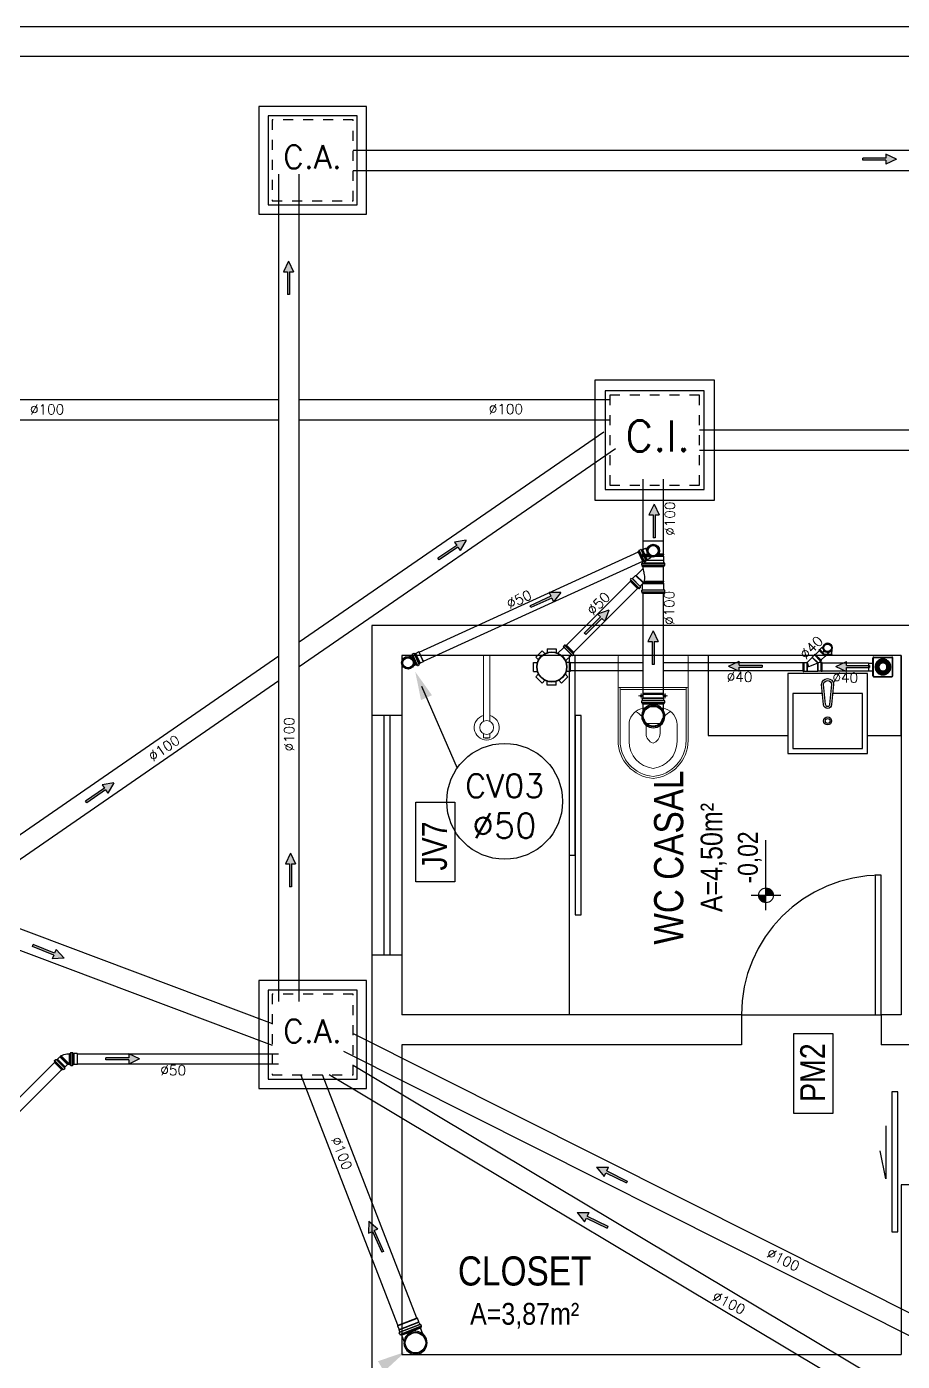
# Model space of a CAD drawing. Header units: millimetres. Extents: x 3923 to 4007, y 744 to 982.
# Drawn here: x 3949.06 to 3957.82, y 845.83 to 859.2 of the extents above; entities that cross this region are included whole.
import ezdxf
from ezdxf.enums import TextEntityAlignment as Align

# ---------------------------------------------------------------- set-up
doc = ezdxf.new("R2010")
doc.units = ezdxf.units.MM
doc.header["$LTSCALE"] = 20
doc.linetypes.add('HIDDEN', pattern=[0.375, 0.25, -0.125])
doc.linetypes.add('HIDDEN2', pattern=[0.1875, 0.125, -0.0625])
for name, color, linetype in [('A-PEN-C', 4, 'Continuous'), ('AF', 5, 'Continuous'), ('E-txt-g', 3, 'Continuous'), ('Esgoto', 5, 'Continuous'), ('HIDROGRAFIA', 4, 'Continuous'), ('HIDROSSANITÁRIO', 8, 'Continuous'), ('MOB', 251, 'Continuous'), ('Texto-Tubos', 7, 'Continuous'), ('TigreCad', 3, 'Continuous'), ('Tinterno', 9, 'Continuous')]:
    doc.layers.add(name, color=color, linetype=linetype)
doc.layers.add('E-Lay-9', color=9, linetype='Continuous', lineweight=9)
doc.layers.add('E-Txt-W', color=7, linetype='Continuous', lineweight=20)
doc.styles.add('F2', font='ARIALN.TTF')
doc.styles.add('R80', font='simplex.shx', dxfattribs={"height": 12})
doc.styles.add('REG60', font='romans.shx', dxfattribs={"width": 0.8, "height": 0.15})
doc.styles.add('REG80', font='romans.shx', dxfattribs={"width": 0.8, "height": 0.2})
doc.styles.add('ROMANS', font='romans__.ttf', dxfattribs={"height": 0.1})
doc.styles.add('TCTUBOS-TXT', font='txt.shx')

# ---------------------------------------------------------------- blocks, each defined once
blk = doc.blocks.new('TXT-AMB75')
at = {"layer": 'E-txt-g', "style": 'REG80', "width": 0.8, "flags": 8}
blk.add_attdef('TXT', text='', height=0.2, dxfattribs=at).set_placement((0.0055, 0.2964), align=Align.CENTER)
at = {"layer": 'E-Txt-W', "style": 'REG60', "width": 0.8, "flags": 8}
blk.add_attdef('TXT', text='', height=0.15, dxfattribs=at).set_placement((0.0055, 0.0271), align=Align.CENTER)
blk = doc.blocks.new('NV')
at = {"color": 4, "linetype": 'ByBlock', "ltscale": 0.5}
for p, q in [((-1.414, -0.142), (-1.414, 0.107)), ((-1.539, -0.018), (-0.953, -0.018))]:
    blk.add_line(p, q, dxfattribs=at)
at = {"color": 4, "ltscale": 2.5}
blk.add_circle((-1.414, -0.018), 0.0622, dxfattribs=at)
at = {"color": 4}
for points in [[(-1.414, -0.018), (-1.458, 0.026), (-1.476, -0.018), (-1.472, 0.006)], [(-1.414, -0.018), (-1.414, 0.045), (-1.458, 0.026), (-1.438, 0.04)], [(-1.414, -0.018), (-1.352, -0.018), (-1.37, -0.062), (-1.357, -0.041)], [(-1.414, -0.018), (-1.37, -0.062), (-1.414, -0.08), (-1.39, -0.075)]]:
    blk.add_solid(points, dxfattribs=at)
at = {"layer": 'E-Txt-W', "color": 4, "ltscale": 2.5, "style": 'F2'}
blk.add_attdef('COTAPISO', (-1.306, 0.073), '', height=0.15, dxfattribs=at)
blk = doc.blocks.new('CUBA QUADRADA-flat-4-flat-1')
at = {"layer": 'MOB'}
blk.add_lwpolyline([(0, -0.2), (0.4, -0.2), (0.4, 0.2), (0, 0.2)], close=True, dxfattribs=at)
blk.add_lwpolyline([(0.1, -0.0255), (0.1, -0.175), (0.375, -0.175), (0.375, 0.175), (0.1, 0.175), (0.1, 0.0255)], dxfattribs=at)
for points in [[(0.155, -0.02), (0.055, -0.03, -1), (0.055, 0.03), (0.155, 0.02, -1)], [(0.155, -0.01), (0.055, -0.02, -1), (0.055, 0.02), (0.155, 0.01, -1)]]:
    blk.add_lwpolyline(points, format="xyb", close=True, dxfattribs=at)
for radius in [0.02, 0.0125]:
    blk.add_circle((0.2375, 0), radius, dxfattribs=at)
blk = doc.blocks.new('vaso-s')
at = {"layer": 'E-Lay-9', "color": 8}
for p, q in [((0, 0.17), (0, 0)), ((0.4256, 0.175), (0.005, 0.175)), ((0.16, 0.17), (0.16, 0.17)), ((0.16, 0.17), (0.16, 0)), ((0.4256, 0.165), (0.165, 0.165)), ((0.17, 0), (0.17, 0.16)), ((0.2013, 0.0479), (0.2013, 0.0722)), ((0.4306, 0.12), (0.3459, 0.12)), ((0.2134, 0.06), (0.1891, 0.06)), ((0.3406, 0.035), (0.3406, 0)), ((0.3906, 0.035), (0.3406, 0.035)), ((0, -0.17), (0, 0)), ((0.16, -0.17), (0.16, 0)), ((0.17, 0), (0.17, -0.1601)), ((0.2134, -0.06), (0.1891, -0.06)), ((0.2013, -0.0479), (0.2013, -0.0722)), ((0.3406, -0.035), (0.3406, 0)), ((0.3906, -0.035), (0.3406, -0.035)), ((0.4306, -0.12), (0.3459, -0.12)), ((0.4256, -0.175), (0.005, -0.175)), ((0.16, -0.17), (0.16, -0.17)), ((0.4256, -0.165), (0.165, -0.165))]:
    blk.add_line(p, q, dxfattribs=at)
for centre in [(0.2013, 0.06), (0.2013, -0.06)]:
    blk.add_circle(centre, 0.005, dxfattribs=at)
for centre, radius, start, end in [((0.005, 0.17), 0.005, 90, 180), ((0.155, 0.17), 0.005, 0, 90), ((0.165, 0.17), 0.00495, 180, 270), ((0.165, 0.16), 0.00495, 0, 90), ((0.4256, -0.015), 0.19, 4.52806, 90), ((0.4256, -0.015), 0.18, 4.78019, 90), ((0.3459, 0.0375), 0.0825, 90, 163.03545), ((0.3754, 0.1358), 0.1066, 206.93947, 250.96472), ((0.4306, -0.015), 0.135, 6.37937, 90), ((0.518, -0.015), 0.2624, 163.03545, 176.7233), ((0.3906, -0.015), 0.05, 17.4576, 90), ((0.518, 0.015), 0.2624, 183.2767, 196.96455), ((0.3459, -0.0375), 0.0825, 196.96455, 270), ((0.3754, -0.1358), 0.1066, 109.03528, 153.06053), ((0.3906, 0.015), 0.05, 270, 342.5424), ((0.4256, 0.015), 0.19, 270, 355.47194), ((0.4256, 0.015), 0.18, 270, 355.21981), ((0.4306, 0.015), 0.135, 270, 353.62063), ((0.005, -0.17), 0.005, 180, 270), ((0.155, -0.17), 0.005, 270, 0), ((0.165, -0.17), 0.00495, 90, 180), ((0.165, -0.1601), 0.00495, 270, 0)]:
    blk.add_arc(centre, radius, start, end, dxfattribs=at)
blk = doc.blocks.new('Chuveiro')
at = {"layer": 'E-Lay-9', "color": 8}
for p, q in [((-0.0311, 0.0156), (-0.3604, 0.0156)), ((0.0509, 0.0156), (0.0311, 0.0156)), ((0.0509, 0.0156), (0.0509, -0.0156)), ((-0.0311, -0.0156), (-0.3604, -0.0156)), ((0.0509, -0.0156), (0.0311, -0.0156))]:
    blk.add_line(p, q, dxfattribs=at)
blk.add_circle((0, 0), 0.0348, dxfattribs=at)
for centre, radius, start, end in [((0, 0), 0.0624, 194.4775, 165.5225), ((0.0093, 0), 0.0444, 339.42663, 20.57337)]:
    blk.add_arc(centre, radius, start, end, dxfattribs=at)
blk = doc.blocks.new('j9n40d')
at = {"layer": 'TigreCad'}
for p, q in [((0, 20.6), (9.8, 20.6)), ((9.8, 20.6), (17.8, 20.6)), ((19, 21.8), (17.8, 20.6)), ((34, 21.8), (19, 21.8)), ((19, -21.8), (19, 21.8)), ((35, 22.8), (34, 21.8)), ((35, 22.8), (35, -22.8)), ((39, 22.8), (35, 22.8)), ((39, 22.8), (39, -22.8)), ((0, -20.6), (9.8, -20.6)), ((9.8, -20.6), (17.8, -20.6)), ((19, -21.8), (17.8, -20.6)), ((34, -21.8), (19, -21.8)), ((35, -22.8), (34, -21.8)), ((39, -22.8), (35, -22.8))]:
    blk.add_line(p, q, dxfattribs=at)
for radius, start, end in [(22.8, 64.62318, 295.37682), (20.6, 90, 270)]:
    blk.add_arc((0, 0), radius, start, end, dxfattribs=at)
at = {"layer": 'Tinterno'}
for p, q in [((17.8, 20.6), (17.8, -20.6)), ((34, 21.8), (34, -21.8))]:
    blk.add_line(p, q, dxfattribs=at)
blk.add_arc((0, 0), 21.8, 70.90091, 289.09909, dxfattribs=at)
blk = doc.blocks.new('j9n40s')
at = {"layer": 'TigreCad'}
for p, q in [((9.8, 20.6), (17.8, 20.6)), ((19, 21.8), (17.8, 20.6)), ((17.8, 20.6), (17.8, 14.3)), ((19, 12.6), (19, 21.8)), ((34, 21.8), (19, 21.8)), ((35, 22.8), (34, 21.8)), ((39, 22.8), (35, 22.8)), ((35, 22.8), (35, -22.8)), ((39, 22.8), (39, -22.8)), ((9.8, -20.6), (17.8, -20.6)), ((17.8, -20.6), (17.8, -14.3)), ((19, -21.8), (17.8, -20.6)), ((19, -12.6), (19, -21.8)), ((34, -21.8), (19, -21.8)), ((35, -22.8), (34, -21.8)), ((39, -22.8), (35, -22.8))]:
    blk.add_line(p, q, dxfattribs=at)
for radius in [22.8, 20]:
    blk.add_circle((0, 0), radius, dxfattribs=at)
at = {"layer": 'Tinterno'}
blk.add_line((34, 21.8), (34, -21.8), dxfattribs=at)
blk.add_circle((0, 0), 18.8, dxfattribs=at)
blk = doc.blocks.new('27710409p')
at = {"layer": 'TigreCad'}
for p, q in [((-27.1, 22.8), (-27.1, -22.8)), ((-27.1, 22.8), (-23.1, 22.8)), ((-23.1, 22.8), (-23.1, -22.8)), ((-23.1, 22.8), (-22.1, 21.8)), ((-22.1, 21.8), (-7.1, 21.8)), ((-7.1, 21.8), (-7.1, -20.7)), ((-7.1, 21.8), (-5.9, 20.6)), ((-5.9, 20.6), (47.2, 20.6)), ((48.4, 21.8), (47.2, 20.6)), ((48.4, 21.8), (48.4, -20)), ((63.4, 21.8), (48.4, 21.8)), ((64.4, 22.8), (63.4, 21.8)), ((64.4, 22.8), (64.4, -22.8)), ((68.4, 22.8), (64.4, 22.8)), ((68.4, 22.8), (68.4, -22.8)), ((-27.1, -22.8), (-23.1, -22.8)), ((-23.1, -22.8), (-22.1, -21.8)), ((-22.1, -21.8), (-8.2, -21.8)), ((-7.5, -21.9), (0, 0)), ((18.8, -47.9), (-6.7, -22.4)), ((54.1, -22.4), (0, 0)), ((18.8, -49.6), (48.4, -20)), ((18.8, -49.6), (18.8, -47.9)), ((29.4, -60.2), (18.8, -49.6)), ((29.4, -61.7), (61.7, -29.4)), ((29.4, -61.7), (29.4, -60.2)), ((32.2, -64.5), (29.4, -61.7)), ((32.2, -64.5), (64.5, -32.2)), ((60.2, -29.4), (54.3, -23.5)), ((63.4, -21.8), (55, -21.8)), ((61.7, -29.4), (60.2, -29.4)), ((64.5, -32.2), (61.7, -29.4)), ((64.4, -22.8), (63.4, -21.8)), ((68.4, -22.8), (64.4, -22.8))]:
    blk.add_line(p, q, dxfattribs=at)
for centre, radius, start, end in [((-8.2, -23.8), 2, 45, 90), ((55, -22.8), 1, 90, 225)]:
    blk.add_arc(centre, radius, start, end, dxfattribs=at)
at = {"layer": 'Tinterno'}
for p, q in [((-22.1, 21.8), (-22.1, -21.8)), ((-5.9, 20.6), (-5.9, -17.2)), ((47.2, 20.6), (47.2, -19.5)), ((63.4, 21.8), (63.4, -21.8)), ((18.8, -47.9), (47.2, -19.5)), ((29.4, -60.2), (60.2, -29.4))]:
    blk.add_line(p, q, dxfattribs=at)
blk = doc.blocks.new('27150012p')
at = {"layer": 'TigreCad'}
for p, q in [((-80.6, 48.8), (-48.8, 80.6)), ((-48.8, 80.6), (-35.1, 66.9)), ((-22.5, 91.5), (-22.5, 72.1)), ((-22.5, 91.5), (22.5, 91.5)), ((22.5, 91.5), (22.5, 72.1)), ((48.8, 80.6), (35.1, 66.9)), ((48.8, 80.6), (80.6, 48.8)), ((-91.5, -22.5), (-91.5, 22.5)), ((-91.5, 22.5), (-72.1, 22.5)), ((-80.6, 48.8), (-66.9, 35.1)), ((80.6, 48.8), (66.9, 35.1)), ((111.4, 27.4), (70.4, 27.4)), ((112.7, 30.9), (112.4, 28.3)), ((122.4, 31.8), (113.7, 31.8)), ((113.7, 30.8), (113.7, -30.8)), ((122.4, 30.8), (122.4, -30.8)), ((123.4, 31.1), (124.2, 28.1)), ((129.5, 27.4), (125.1, 27.4)), ((129.5, 27.4), (129.5, -27.4)), ((-91.5, -22.5), (-72.1, -22.5)), ((-80.6, -48.8), (-66.9, -35.1)), ((-48.8, -80.6), (-80.6, -48.8)), ((80.6, -48.8), (48.8, -80.6)), ((80.6, -48.8), (66.9, -35.1)), ((111.4, -27.4), (70.4, -27.4)), ((112.7, -30.9), (112.4, -28.3)), ((122.4, -31.8), (113.7, -31.8)), ((123.4, -31.1), (124.2, -28.1)), ((129.5, -27.4), (125.1, -27.4)), ((-48.8, -80.6), (-35.1, -66.9)), ((-22.5, -91.5), (-22.5, -72.1)), ((22.5, -91.5), (-22.5, -91.5)), ((22.5, -91.5), (22.5, -72.1)), ((48.8, -80.6), (35.1, -66.9))]:
    blk.add_line(p, q, dxfattribs=at)
blk.add_circle((0, 0), 75.5, dxfattribs=at)
for centre, start, end in [((111.4, 28.4), 270, 355), ((113.7, 30.8), 90, 175), ((122.4, 30.8), 15, 90), ((125.1, 28.4), 195, 270), ((111.4, -28.4), 5, 90), ((113.7, -30.8), 185, 270), ((122.4, -30.8), 270, 345), ((125.1, -28.4), 90, 165)]:
    blk.add_arc(centre, 1, start, end, dxfattribs=at)
at = {"layer": 'Tinterno'}
for p, q in [((112.4, 27.4), (112.4, -27.4)), ((124.4, 27.4), (124.4, -27.4))]:
    blk.add_line(p, q, dxfattribs=at)
blk.add_circle((0, 0), 73.5, dxfattribs=at)
blk = doc.blocks.new('27289207s')
at = {"linetype": 'Continuous'}
for p, q in [((-49.9, -44.9), (-49.9, 44.9)), ((-47.4, -43.9), (-47.4, 43.9)), ((44.9, 49.9), (-44.9, 49.9)), ((43.9, 47.4), (-43.9, 47.4)), ((-20, 1.2), (-39.9, 3.3)), ((-19.8, 2.9), (-39.7, 5)), ((-19.3, 5.4), (-38.3, 11.5)), ((-18.7, 7), (-37.8, 13.2)), ((-17.7, 9.3), (-35.1, 19.3)), ((-16.9, 10.7), (-34.2, 20.7)), ((-15.4, 12.7), (-30.3, 26.1)), ((-14.3, 14), (-29.2, 27.4)), ((-12.4, 15.7), (-24.2, 31.9)), ((-11.1, 16.7), (-22.8, 32.9)), ((-8.9, 17.9), (-17, 36.2)), ((-7.4, 18.6), (-15.5, 36.9)), ((-5, 19.4), (-9.1, 38.9)), ((-3.3, 19.7), (-7.5, 39.3)), ((-0.9, 20), (-0.9, 40)), ((0.8, 20), (0.8, 40)), ((3.3, 19.7), (7.5, 39.3)), ((5, 19.4), (9.1, 38.9)), ((7.4, 18.6), (15.5, 36.9)), ((8.9, 17.9), (17, 36.2)), ((11.1, 16.7), (22.8, 32.9)), ((12.4, 15.7), (24.2, 31.9)), ((14.3, 14), (29.2, 27.4)), ((15.4, 12.7), (30.3, 26.1)), ((16.9, 10.7), (34.2, 20.7)), ((17.7, 9.3), (35.1, 19.3)), ((18.7, 7), (37.8, 13.2)), ((19.3, 5.4), (38.3, 11.5)), ((19.8, 2.9), (39.7, 5)), ((20, 1.2), (39.9, 3.3)), ((47.4, -43.9), (47.4, 43.9)), ((49.9, -44.9), (49.9, 44.9)), ((44.9, -49.9), (-44.9, -49.9)), ((43.9, -47.4), (-43.9, -47.4)), ((-20, -1.2), (-39.9, -3.3)), ((-19.8, -2.9), (-39.7, -5)), ((-19.3, -5.4), (-38.3, -11.5)), ((-18.7, -7), (-37.8, -13.2)), ((-17.7, -9.3), (-35.1, -19.3)), ((-16.9, -10.7), (-34.2, -20.7)), ((-15.4, -12.7), (-30.3, -26.1)), ((-14.3, -14), (-29.2, -27.4)), ((-12.4, -15.7), (-24.2, -31.9)), ((-11.1, -16.7), (-22.8, -32.9)), ((-18.7, -59.9), (-19, -49.9)), ((-18.7, -60.4), (-18.7, -59.9)), ((-18.5, -70.9), (-18.7, -60.4)), ((-8.9, -17.9), (-17, -36.2)), ((-7.4, -18.6), (-15.5, -36.9)), ((-5, -19.4), (-9.1, -38.9)), ((-3.3, -19.7), (-7.5, -39.3)), ((-0.9, -20), (-0.9, -40)), ((0.8, -20), (0.8, -40)), ((3.3, -19.7), (7.5, -39.3)), ((5, -19.4), (9.1, -38.9)), ((7.4, -18.6), (15.5, -36.9)), ((8.9, -17.9), (17, -36.2)), ((11.1, -16.7), (22.8, -32.9)), ((12.4, -15.7), (24.2, -31.9)), ((14.3, -14), (29.2, -27.4)), ((15.4, -12.7), (30.3, -26.1)), ((16.9, -10.7), (34.2, -20.7)), ((17.7, -9.3), (35.1, -19.3)), ((18.5, -70.9), (18.7, -59.9)), ((18.7, -7), (37.8, -13.2)), ((18.7, -59.9), (19, -49.9)), ((19.3, -5.4), (38.3, -11.5)), ((19.8, -2.9), (39.7, -5)), ((20, -1.2), (39.9, -3.3)), ((-17, -72.4), (-16.5, -72.4)), ((-16.5, -72.4), (17, -72.4))]:
    blk.add_line(p, q, dxfattribs=at)
for centre, radius, start, end in [((-44.9, 44.9), 5, 90, 180), ((-43.9, 43.9), 3.5, 90, 180), ((0, 0), 40, 175.21763, 184.78237), ((0, 0), 40, 163.21763, 172.78238), ((0, 0), 39, 175.24885, 184.75115), ((0, 0), 39, 163.24889, 172.75118), ((0, 0), 40, 151.21766, 160.7824), ((0, 0), 39, 151.24887, 160.75116), ((0, 0), 40, 139.21756, 148.78231), ((0, 0), 39, 139.24886, 148.75116), ((0, 0), 40, 127.21764, 136.78239), ((0, 0), 39, 127.24895, 136.75125), ((0, 0), 40, 115.21763, 124.78237), ((0, 0), 39, 115.24887, 124.75116), ((0, 0), 21, 176.31975, 183.68025), ((0, 0), 21, 164.31978, 171.68029), ((0, 0), 20, 176.4358, 183.5642), ((0, 0), 20, 164.43575, 171.56414), ((0, 0), 21, 152.31969, 159.68019), ((0, 0), 20, 152.43584, 159.56423), ((0, 0), 21, 140.31989, 147.68039), ((0, 0), 20, 140.43579, 147.56418), ((0, 0), 40, 103.21763, 112.78237), ((0, 0), 39, 103.24891, 112.7512), ((0, 0), 21, 128.31968, 135.68018), ((0, 0), 20, 128.43579, 135.56418), ((0, 0), 21, 116.31973, 123.68023), ((0, 0), 20, 116.4359, 123.56429), ((0, 0), 21, 104.31966, 111.68016), ((0, 0), 40, 91.21759, 100.78234), ((0, 0), 20, 104.43591, 111.5643), ((0, 0), 39, 91.24879, 100.75109), ((0, 0), 21, 92.31977, 99.68027), ((0, 0), 20, 92.43585, 99.56424), ((0, 0), 40, 79.21765, 88.7824), ((0, 0), 39, 79.2489, 88.7512), ((0, 0), 21, 80.31973, 87.68023), ((0, 0), 20, 80.43576, 87.56415), ((0, 0), 20, 68.4357, 75.56409), ((0, 0), 21, 68.31977, 75.68027), ((0, 0), 39, 67.24882, 76.75112), ((0, 0), 20, 56.43583, 63.56422), ((0, 0), 40, 67.21765, 76.7824), ((0, 0), 21, 56.31988, 63.68038), ((0, 0), 20, 44.43566, 51.56405), ((0, 0), 21, 44.31982, 51.68032), ((0, 0), 20, 32.43582, 39.56421), ((0, 0), 21, 32.31978, 39.68028), ((0, 0), 39, 55.24884, 64.75113), ((0, 0), 40, 55.21763, 64.78237), ((0, 0), 20, 20.43577, 27.56416), ((0, 0), 21, 20.31961, 27.68012), ((0, 0), 20, 8.43586, 15.56425), ((0, 0), 20, 356.4358, 3.5642), ((0, 0), 21, 8.31971, 15.68022), ((0, 0), 21, 356.31975, 3.68025), ((0, 0), 39, 43.24881, 52.75111), ((0, 0), 40, 43.21767, 52.78242), ((0, 0), 39, 31.24891, 40.75121), ((0, 0), 40, 31.21762, 40.78237), ((0, 0), 39, 19.24884, 28.75113), ((0, 0), 40, 19.2176, 28.78234), ((0, 0), 39, 7.24882, 16.75111), ((0, 0), 40, 7.21762, 16.78237), ((0, 0), 39, 355.24885, 4.75115), ((0, 0), 40, 355.21763, 4.78237), ((43.9, 43.9), 3.5, 0, 90), ((44.9, 44.9), 5, 0, 90), ((-44.9, -44.9), 5, 180, 270), ((-43.9, -43.9), 3.5, 180, 270), ((0, 0), 40, 187.21764, 196.78239), ((0, 0), 39, 187.24882, 196.75111), ((0, 0), 40, 199.21761, 208.78236), ((0, 0), 39, 199.24884, 208.75113), ((0, 0), 40, 211.21768, 220.78243), ((0, 0), 39, 211.24883, 220.75112), ((0, 0), 40, 223.21761, 232.78235), ((0, 0), 39, 223.2488, 232.75109), ((0, 0), 40, 235.21762, 244.78237), ((0, 0), 39, 235.24885, 244.75115), ((0, 0), 21, 188.31976, 195.68026), ((0, 0), 20, 188.43586, 195.56425), ((0, 0), 21, 200.31981, 207.68031), ((0, 0), 20, 200.43577, 207.56416), ((0, 0), 21, 212.31961, 219.68011), ((0, 0), 20, 212.43582, 219.56421), ((0, 0), 40, 247.21762, 256.78237), ((0, 0), 39, 247.24885, 256.75114), ((0, 0), 21, 224.31965, 231.68015), ((0, 0), 20, 224.43587, 231.56426), ((0, 0), 21, 236.31968, 243.68018), ((0, 0), 20, 236.43577, 243.56416), ((0, 0), 21, 248.3198, 255.6803), ((0, 0), 40, 259.21763, 268.78238), ((0, 0), 20, 248.43583, 255.56422), ((0, 0), 39, 259.24886, 268.75115), ((0, 0), 21, 260.31973, 267.68023), ((0, 0), 20, 260.4358, 267.5642), ((0, 0), 20, 272.4358, 279.5642), ((0, 0), 21, 272.31977, 279.68027), ((0, 0), 39, 271.24886, 280.75115), ((0, 0), 40, 271.21763, 280.78238), ((0, 0), 20, 284.43578, 291.56417), ((0, 0), 21, 284.31977, 291.68027), ((0, 0), 20, 296.43572, 303.56411), ((0, 0), 39, 283.24883, 292.75113), ((0, 0), 40, 283.21761, 292.78235), ((0, 0), 21, 296.31971, 303.68021), ((0, 0), 20, 308.4359, 315.56429), ((0, 0), 21, 308.31985, 315.68035), ((0, 0), 20, 320.43579, 327.56418), ((0, 0), 21, 320.31972, 327.68022), ((0, 0), 39, 295.24885, 304.75115), ((0, 0), 40, 295.21763, 304.78238), ((0, 0), 20, 332.43584, 339.56423), ((0, 0), 21, 332.31988, 339.68039), ((0, 0), 20, 344.43575, 351.56414), ((0, 0), 21, 344.31974, 351.68024), ((0, 0), 39, 307.24885, 316.75114), ((0, 0), 40, 307.21759, 316.78234), ((0, 0), 39, 319.2488, 328.7511), ((0, 0), 40, 319.21764, 328.78239), ((0, 0), 39, 331.24887, 340.75116), ((0, 0), 40, 331.21764, 340.78239), ((0, 0), 39, 343.24889, 352.75118), ((0, 0), 40, 343.21761, 352.78236), ((43.9, -43.9), 3.5, 270, 360), ((44.9, -44.9), 5, 270, 360), ((-17, -70.9), 1.5, 180.91669, 270.00004), ((17, -70.9), 1.5, 270.00015, 359.0835)]:
    blk.add_arc(centre, radius, start, end, dxfattribs=at)
blk = doc.blocks.new('inp_cx')
for p, q in [((40, 40), (-40, 40)), ((-40, 40), (-40, -40)), ((40, -40), (40, 40)), ((-40, -40), (40, -40))]:
    blk.add_line(p, q)
at = {"color": 1, "linetype": 'Continuous', "ltscale": 0.5}
for p, q in [((33, 33), (-33, 33)), ((-33, 33), (-33, -33)), ((33, -33), (33, 33)), ((-33, -33), (33, -33))]:
    blk.add_line(p, q, dxfattribs=at)
at = {"color": 1, "linetype": 'HIDDEN', "ltscale": 0.5}
for p, q in [((30, 30), (-30, 30)), ((-30, 30), (-30, -30)), ((30, -30), (30, 30)), ((-30, -30), (30, -30))]:
    blk.add_line(p, q, dxfattribs=at)
at = {"style": 'R80'}
blk.add_text('C.I.', height=20.592, dxfattribs=at).set_placement((-19.56, -7.5))
blk = doc.blocks.new('26277469p')
at = {"layer": 'TigreCad'}
for p, q in [((78, 50.8), (6, 50.8)), ((78, 50.8), (78.1, 52.3)), ((78, -46.9), (78, 50.8)), ((78.1, -46.9), (78.1, 52.3)), ((81.1, 52.3), (78.1, 52.3)), ((81.1, -47.9), (81.1, 52.3)), ((81.2, 50.8), (81.1, 52.3)), ((81.2, -48), (81.2, 50.8)), ((87.4, 50.8), (81.2, 50.8)), ((89.8, 53.2), (87.4, 50.8)), ((89.8, -51.8), (89.8, 53.2)), ((121.7, 53.2), (89.8, 53.2)), ((122.9, 56.7), (122.7, 54.2)), ((133.3, 57.6), (123.9, 57.6)), ((123.9, 56.6), (123.9, -56.7)), ((133.3, 56.6), (133.3, -56.7)), ((134.3, 56.9), (135.1, 54)), ((140.5, 53.2), (136.1, 53.2)), ((140.5, 53.2), (140.5, -53.3)), ((14.9, -50.8), (6, -50.8)), ((49.6, -85.4), (14.9, -50.8)), ((49.6, -88.3), (87.3, -50.5)), ((106.9, -63.4), (63.4, -106.9)), ((103.4, -64.8), (93.6, -55)), ((121.7, -53.3), (94.3, -53.3)), ((106.8, -63.1), (104.8, -64.8)), ((114.4, -69.4), (108.2, -63.2)), ((122.9, -56.7), (122.7, -54.2)), ((133.3, -57.7), (123.9, -57.7)), ((134.3, -56.9), (135.1, -54)), ((140.5, -53.3), (136.1, -53.3)), ((49.6, -88.3), (49.6, -85.4)), ((64.8, -103.4), (49.6, -88.3)), ((63.1, -106.8), (64.8, -104.8)), ((69.4, -114.4), (63.2, -108.2)), ((113.6, -70.1), (70.1, -113.6)), ((70.6, -114.5), (73.3, -113)), ((77.5, -116.2), (74.5, -113.1)), ((116.2, -77.5), (77.5, -116.2)), ((114.5, -70.6), (113, -73.3)), ((116.2, -77.5), (113.1, -74.5))]:
    blk.add_line(p, q, dxfattribs=at)
blk.add_lwpolyline([(15.8, -51.2, -0.013476), (38.9, -47.1, -0.106485), (67.2, -44.2, -0.09207), (93.5, -53.8, -0.112954)], format="xyb", dxfattribs=at)
for centre, start, end in [((121.7, 54.2), 270, 355), ((123.9, 56.6), 90, 175), ((133.3, 56.6), 15, 90), ((136.1, 54.2), 195, 270), ((14.9, -51.8), 34.26819, 90), ((94.3, -54.3), 90, 225), ((104.1, -64.1), 225, 310), ((107.4, -63.9), 45, 130), ((121.7, -54.3), 5, 90), ((123.9, -56.7), 185, 270), ((133.3, -56.7), 270, 345), ((136.1, -54.3), 90, 165), ((63.9, -107.4), 140, 225), ((64.1, -104.1), 320, 45), ((70.1, -113.6), 225, 300), ((73.8, -113.8), 45, 120), ((113.8, -73.8), 150, 225), ((113.6, -70.1), 330, 45)]:
    blk.add_arc(centre, 1, start, end, dxfattribs=at)
at = {"layer": 'Tinterno'}
for p, q in [((6, 50.8), (6, -50.8)), ((87.4, -50.6), (87.4, 50.8)), ((122.6, 53.2), (122.6, -53.3)), ((135.3, 53.2), (135.3, -53.3)), ((85.3, -49.6), (49.6, -85.4)), ((104.1, -65.4), (65.4, -104.1)), ((112.6, -73.9), (73.9, -112.6))]:
    blk.add_line(p, q, dxfattribs=at)
blk = doc.blocks.new('j9n100s')
at = {"layer": 'TigreCad'}
for p, q in [((27.3, 50.8), (60, 50.8)), ((27.3, -50.8), (60, -50.8))]:
    blk.add_line(p, q, dxfattribs=at)
blk.add_circle((0, 0), 53.2, dxfattribs=at)
for start, end in [(61.78498, 298.21502), (298.21502, 61.78498)]:
    blk.add_arc((0, 0), 57.7, start, end, dxfattribs=at)
at = {"layer": 'Tinterno'}
blk.add_line((60, -50.8), (60, 50.8), dxfattribs=at)
blk.add_circle((0, 0), 51, dxfattribs=at)
blk = doc.blocks.new('11031030p')
at = {"layer": 'TigreCad'}
for p, q in [((0, -53.3), (0, 53.2)), ((0, 53.2), (4.4, 53.2)), ((6.2, 56.9), (5.4, 54)), ((7.2, 57.6), (16.6, 57.6)), ((7.2, -56.7), (7.2, 56.6)), ((16.6, -56.7), (16.6, 56.6)), ((17.6, 56.7), (17.8, 54.2)), ((18.8, 53.2), (30.9, 53.2)), ((30.9, 53.2), (31.2, 53)), ((50.9, 53), (31.2, 53)), ((50.9, 53), (53.1, 50.8)), ((53.1, -50.8), (53.1, 50.8)), ((0, -53.3), (4.4, -53.3)), ((6.2, -56.9), (5.4, -54)), ((7.2, -57.7), (16.6, -57.7)), ((17.6, -56.7), (17.8, -54.2)), ((18.8, -53.3), (30.9, -53.3)), ((30.9, -53.3), (31.2, -53)), ((31.2, -53), (50.9, -53)), ((50.9, -53), (53.1, -50.8))]:
    blk.add_line(p, q, dxfattribs=at)
for centre, start, end in [((4.4, 54.2), 270, 345), ((7.2, 56.6), 90, 165), ((16.6, 56.6), 5, 90), ((18.8, 54.2), 185, 270), ((4.4, -54.2), 15, 90), ((7.2, -56.7), 195, 270), ((16.6, -56.7), 270, 355), ((18.8, -54.2), 90, 175)]:
    blk.add_arc(centre, 1, start, end, dxfattribs=at)
at = {"layer": 'Tinterno'}
for p, q in [((5.2, -53.3), (5.2, 53.2)), ((17.9, -53.3), (17.9, 53.2)), ((30.9, 53.2), (30.9, -53.3)), ((31.2, 53), (31.2, -53)), ((50.9, 53), (50.9, -53))]:
    blk.add_line(p, q, dxfattribs=at)
blk = doc.blocks.new('trn1050s')
at = {"layer": 'TigreCad'}
for p, q in [((-80.4, -53.3), (-80.4, 53.3)), ((-80.4, 53.3), (-76, 53.3)), ((-74.2, 56.9), (-75, 54)), ((-73.2, 57.7), (-63.8, 57.7)), ((-73.2, -56.6), (-73.2, 56.7)), ((-63.8, -56.6), (-63.8, 56.7)), ((-62.8, 56.7), (-62.6, 54.2)), ((-61.6, 53.3), (-49.5, 53.3)), ((-49.5, -53.3), (-49.5, 53.3)), ((-49.5, 53.3), (-49.2, 53)), ((-49.2, 53), (-29.5, 53)), ((-29.5, 53), (-29.5, 11.9)), ((-29.5, 53), (-27.3, 50.8)), ((-27.3, 50.8), (-21.1, 50.8)), ((-21.1, 50.8), (-21, 52.3)), ((-21, 52.3), (-21, 23.9)), ((-21, 52.3), (-18, 52.3)), ((-18, 52.3), (-18, 26.2)), ((-17.9, 50.8), (-18, 52.3)), ((-17.9, 50.8), (47.6, 50.8)), ((-80.4, -53.3), (-76, -53.3)), ((-74.2, -56.9), (-75, -54)), ((-73.2, -57.6), (-63.8, -57.6)), ((-62.8, -56.7), (-62.6, -54.2)), ((-61.6, -53.3), (-49.5, -53.3)), ((-49.5, -53.3), (-49.2, -53)), ((-49.2, -53), (-29.5, -53)), ((-29.5, -53), (-29.5, -11.9)), ((-29.5, -53), (-27.3, -50.8)), ((-27.3, -50.8), (-21.1, -50.8)), ((-21.1, -50.8), (-21, -52.3)), ((-21, -52.3), (-21, -23.9)), ((-21, -52.3), (-18, -52.3)), ((-18, -52.3), (-18, -26.2)), ((-17.9, -50.8), (-18, -52.3)), ((-17.9, -50.8), (47.6, -50.8))]:
    blk.add_line(p, q, dxfattribs=at)
for radius in [31.8, 25.6]:
    blk.add_circle((0, 0), radius, dxfattribs=at)
for centre, start, end in [((-76, 54.2), 270, 345), ((-73.2, 56.7), 90, 165), ((-63.8, 56.7), 5, 90), ((-61.6, 54.2), 185, 270), ((-76, -54.2), 15, 90), ((-73.2, -56.6), 195, 270), ((-63.8, -56.6), 270, 355), ((-61.6, -54.2), 90, 175)]:
    blk.add_arc(centre, 1, start, end, dxfattribs=at)
at = {"layer": 'Tinterno'}
for p, q in [((-75.2, -53.3), (-75.2, 53.3)), ((-62.5, -53.3), (-62.5, 53.3)), ((-49.2, -53), (-49.2, 53)), ((-27.3, 50.8), (-27.3, 16.3)), ((-21.1, 50.8), (-21.1, 23.8)), ((-17.9, 50.8), (-17.9, 26.3)), ((47.6, -50.8), (47.6, 50.8)), ((-27.3, -50.8), (-27.3, -16.3)), ((-21.1, -50.8), (-21.1, -23.8)), ((-17.9, -50.8), (-17.9, -26.3))]:
    blk.add_line(p, q, dxfattribs=at)
blk.add_circle((0, 0), 27.3, dxfattribs=at)
blk = doc.blocks.new('j9n50d')
at = {"layer": 'TigreCad'}
for p, q in [((28.5, 25.4), (0, 25.4)), ((30.3, 27.2), (28.5, 25.4)), ((30.3, -27.1), (30.3, 27.2)), ((47.1, 27.2), (30.3, 27.2)), ((47.3, 27.4), (47.1, 27.2)), ((47.1, -27.1), (47.1, 27.2)), ((51.9, 27.4), (47.3, 27.4)), ((53.2, 30.9), (52.9, 28.3)), ((53.4, 30.8), (53.4, -30.8)), ((62.9, 31.8), (54.2, 31.8)), ((62.9, 30.8), (62.9, -30.8)), ((63.9, 31.1), (64.7, 28.1)), ((70, 27.4), (65.6, 27.4)), ((70, 27.4), (70, -27.4)), ((28.5, -25.3), (0, -25.3)), ((30.3, -27.1), (28.5, -25.3)), ((47.1, -27.1), (30.3, -27.1)), ((47.3, -27.4), (47.1, -27.1)), ((51.9, -27.4), (47.3, -27.4)), ((53.2, -30.9), (52.9, -28.3)), ((62.9, -31.8), (54.2, -31.8)), ((63.9, -31.1), (64.7, -28.1)), ((70, -27.4), (65.6, -27.4))]:
    blk.add_line(p, q, dxfattribs=at)
for centre, radius, start, end in [((0, 0), 25.4, 90, 270), ((51.9, 28.4), 1, 270, 355), ((54.2, 30.8), 1, 90, 175), ((62.9, 30.8), 1, 15, 90), ((65.6, 28.4), 1, 195, 270), ((51.9, -28.4), 1, 5, 90), ((54.2, -30.8), 1, 185, 270), ((62.9, -30.8), 1, 270, 345), ((65.6, -28.4), 1, 90, 165)]:
    blk.add_arc(centre, radius, start, end, dxfattribs=at)
at = {"layer": 'Tinterno'}
for p, q in [((28.5, -25.3), (28.5, 25.4)), ((47.3, -27.4), (47.3, 27.4)), ((52.9, 27.4), (52.9, -27.4)), ((64.9, 27.4), (64.9, -27.4))]:
    blk.add_line(p, q, dxfattribs=at)
blk = doc.blocks.new('j9n50s')
at = {"layer": 'TigreCad'}
for p, q in [((19.2, 25.4), (30.3, 25.4)), ((19.2, -25.4), (30.3, -25.4))]:
    blk.add_line(p, q, dxfattribs=at)
for radius in [31.8, 27.4]:
    blk.add_circle((0, 0), radius, dxfattribs=at)
at = {"layer": 'Tinterno'}
for p, q in [((30.3, 25.4), (30.3, 9.7)), ((30.3, -9.7), (30.3, -25.4))]:
    blk.add_line(p, q, dxfattribs=at)
blk.add_circle((0, 0), 25.6, dxfattribs=at)
blk = doc.blocks.new('11030602p')
at = {"layer": 'TigreCad'}
for p, q in [((0, 27.3), (4.4, 27.3)), ((0, -27.3), (0, 27.3)), ((6.1, 31.1), (5.3, 28.1)), ((7.1, 31.8), (15.8, 31.8)), ((7.1, -30.8), (7.1, 30.8)), ((15.8, -30.8), (15.8, 30.8)), ((16.8, 30.9), (17.1, 28.3)), ((18.1, 27.3), (22.7, 27.3)), ((22.7, 27.3), (23, 27.1)), ((39.7, 27.1), (23, 27.1)), ((39.7, 27.1), (41.5, 25.3)), ((41.5, -25.4), (41.5, 25.3)), ((0, -27.3), (4.4, -27.3)), ((6.1, -31.1), (5.3, -28.1)), ((7.1, -31.8), (15.8, -31.8)), ((16.8, -30.9), (17.1, -28.3)), ((18.1, -27.3), (22.7, -27.3)), ((22.7, -27.3), (23, -27.1)), ((39.7, -27.1), (23, -27.1)), ((39.7, -27.1), (41.5, -25.4))]:
    blk.add_line(p, q, dxfattribs=at)
for centre, start, end in [((4.4, 28.4), 270, 345), ((7.1, 30.8), 90, 165), ((15.8, 30.8), 5, 90), ((18.1, 28.4), 185, 270), ((4.4, -28.3), 15, 90), ((7.1, -30.8), 195, 270), ((15.8, -30.8), 270, 355), ((18.1, -28.3), 90, 175)]:
    blk.add_arc(centre, 1, start, end, dxfattribs=at)
at = {"layer": 'Tinterno'}
for p, q in [((5.1, -27.3), (5.1, 27.3)), ((17.1, -27.3), (17.1, 27.3)), ((22.7, 27.3), (22.7, -27.3)), ((23, -27.1), (23, 27.1)), ((39.7, 27.1), (39.7, -27.1))]:
    blk.add_line(p, q, dxfattribs=at)
blk = doc.blocks.new('_cxareia')
for p, q in [((40, 40), (-40, 40)), ((-40, 40), (-40, -40)), ((40, -40), (40, 40)), ((-40, -40), (40, -40))]:
    blk.add_line(p, q)
at = {"color": 1, "linetype": 'Continuous', "ltscale": 0.5}
for p, q in [((33, 33), (-33, 33)), ((-33, 33), (-33, -33)), ((33, -33), (33, 33)), ((-33, -33), (33, -33))]:
    blk.add_line(p, q, dxfattribs=at)
at = {"color": 1, "linetype": 'HIDDEN', "ltscale": 0.5}
for p, q in [((30, 30), (-30, 30)), ((-30, 30), (-30, -30)), ((30, -30), (30, 30)), ((-30, -30), (30, -30))]:
    blk.add_line(p, q, dxfattribs=at)
at = {"style": 'R80'}
blk.add_text('C.A.', height=17.28, dxfattribs=at).set_placement((-21.97, -6.06))
blk = doc.blocks.new('j4n50p')
at = {"layer": 'TigreCad'}
for p, q in [((-23.7, 12.2), (-32.5, 3.4)), ((3.3, 25.3), (3.4, 26.8)), ((6.3, 26.8), (3.4, 26.8)), ((3.4, 26.8), (3.4, -29.6)), ((6.5, 25.3), (6.3, 26.8)), ((6.3, 26.8), (6.3, -26.7)), ((9.1, 25.3), (6.5, 25.3)), ((10.9, 27.1), (9.1, 25.3)), ((27.7, 27.1), (10.9, 27.1)), ((10.9, 27.1), (10.9, -27.2)), ((27.9, 27.3), (27.7, 27.1)), ((32.5, 27.3), (27.9, 27.3)), ((33.8, 30.9), (33.5, 28.3)), ((34, 30.8), (34, -30.8)), ((43.5, 31.8), (34.8, 31.8)), ((43.5, 30.8), (43.5, -30.8)), ((44.5, 31.1), (45.3, 28.1)), ((50.6, 27.3), (46.2, 27.3)), ((50.6, 27.3), (50.6, -27.4)), ((3.4, -29.6), (3.3, -32.4)), ((6.3, -26.7), (3.4, -29.6)), ((9.1, -26.8), (3.4, -32.5)), ((6.3, -26.7), (6.5, -29.4)), ((10.9, -27.2), (10.5, -26.8)), ((27.7, -27.2), (10.9, -27.2)), ((27.9, -27.4), (27.7, -27.2)), ((32.5, -27.4), (27.9, -27.4)), ((33.8, -30.9), (33.5, -28.3)), ((43.5, -31.8), (34.8, -31.8)), ((44.5, -31.1), (45.3, -28.1)), ((50.6, -27.4), (46.2, -27.4))]:
    blk.add_line(p, q, dxfattribs=at)
for centre, radius, start, end in [((9.5, -21.6), 47.3, 97.60229, 134.55576), ((32.5, 28.3), 1, 270, 355), ((34.8, 30.8), 1, 90, 175), ((43.5, 30.8), 1, 15, 90), ((46.2, 28.3), 1, 195, 270), ((9.8, -27.5), 1, 45, 135), ((32.5, -28.4), 1, 5, 90), ((34.8, -30.8), 1, 185, 270), ((43.5, -30.8), 1, 270, 345), ((46.2, -28.4), 1, 90, 165)]:
    blk.add_arc(centre, radius, start, end, dxfattribs=at)
at = {"layer": 'Tinterno'}
for p, q in [((3.4, -32.5), (-32.5, 3.4)), ((3.3, 25.3), (3.3, -32.4)), ((6.5, 25.3), (6.5, -29.4)), ((9.1, 25.3), (9.1, -26.8)), ((27.7, 27.1), (27.7, -27.2)), ((27.9, 27.3), (27.9, -27.4)), ((33.5, 27.3), (33.5, -27.4)), ((45.5, 27.3), (45.5, -27.4))]:
    blk.add_line(p, q, dxfattribs=at)
blk = doc.blocks.new('Seta')
at = {"layer": 'AF'}
blk.add_hatch(color=256, dxfattribs=at).paths.add_polyline_path([(-0.1146, 0.0038), (-0.1146, -0.0062), (0, -0.0062), (0, -0.0266), (0.0534, -0.0012), (0, 0.0241), (0, 0.0038)])
for p, q in [((0, 0.0038), (-0.1146, 0.0038)), ((-0.1146, -0.0062), (-0.1146, 0.0038)), ((0.0534, -0.0012), (0, 0.0241)), ((0, 0.0241), (0, 0.0038)), ((0, -0.0062), (-0.1146, -0.0062)), ((0.0534, -0.0012), (0, -0.0266)), ((0, -0.0062), (0, -0.0266))]:
    blk.add_line(p, q, dxfattribs=at)

msp = doc.modelspace()

# ---------------------------------------------------------------- linework, layer by layer
at = {"layer": 'A-PEN-C'}
msp.add_line((3953.01, 852.592), (3953.366, 851.769), dxfattribs=at)
msp.add_circle((3953.843, 851.437), 0.58, dxfattribs=at)
for points in [[(3952.948, 852.734), (3953.115, 852.5), (3953.005, 852.451)], [(3952.847, 845.921), (3952.574, 845.829), (3952.635, 845.726)]]:
    msp.add_solid(points, dxfattribs=at)
at = {"layer": 'AF'}
msp.add_circle((3955.331, 852.29), 0.1, dxfattribs=at)
at = {"layer": 'HIDROSSANITÁRIO', "color": 8, "linetype": 'Continuous'}
for p, q in [((3979.813, 859.197), (3937.813, 859.197)), ((3979.513, 858.897), (3938.113, 858.897)), ((3961.06, 853.197, 3.659), (3952.513, 853.197, 3.659)), ((3961.06, 853.197), (3952.513, 853.197)), ((3952.513, 853.197), (3952.513, 845.597)), ((3957.813, 853.197, 3.659), (3955.113, 853.197, 3.659)), ((3957.813, 852.897), (3952.813, 852.897)), ((3952.813, 852.897), (3952.813, 849.297)), ((3954.488, 852.897), (3954.488, 849.297)), ((3957.813, 852.897), (3957.813, 849.297)), ((3956.213, 849.297), (3952.813, 849.297)), ((3956.213, 849.297), (3956.213, 848.997)), ((3956.213, 849.297), (3957.583, 849.297)), ((3957.813, 849.297), (3957.613, 849.297)), ((3957.613, 849.297), (3957.613, 848.997)), ((3952.813, 848.997), (3952.813, 845.897)), ((3956.213, 848.997), (3952.813, 848.997)), ((3958.113, 848.997), (3957.613, 848.997)), ((3957.813, 847.597), (3957.813, 845.897)), ((3958.113, 847.597), (3957.813, 847.597)), ((3952.813, 845.897), (3957.813, 845.897))]:
    msp.add_line(p, q, dxfattribs=at)
at = {"layer": 'HIDROSSANITÁRIO', "color": 8, "linetype": 'HIDDEN2'}
for p, q in [((3952.813, 852.297), (3952.513, 852.297)), ((3952.633, 852.297), (3952.633, 849.897)), ((3952.693, 852.297), (3952.693, 849.897)), ((3952.813, 849.897), (3952.513, 849.897))]:
    msp.add_line(p, q, dxfattribs=at)
at = {"layer": 'HIDROSSANITÁRIO', "color": 8}
for points in [[(3954.488, 852.897), (3954.488, 850.899), (3954.548, 850.899), (3954.548, 852.897)], [(3954.548, 852.297), (3954.548, 850.299), (3954.608, 850.299), (3954.608, 852.297)]]:
    msp.add_lwpolyline(points, close=True, dxfattribs=at)
msp.add_lwpolyline([(3957.477, 852.097), (3957.813, 852.097), (3957.813, 852.897), (3955.879, 852.897), (3955.879, 852.097), (3956.677, 852.097)], dxfattribs=at)
for points, elevation in [([(3952.954, 850.629), (3952.954, 851.429), (3953.343, 851.429), (3953.343, 850.629)], 7.318), ([(3956.74, 848.311), (3956.74, 849.112), (3957.129, 849.112), (3957.129, 848.311)], 3.659)]:
    msp.add_lwpolyline(points, close=True, dxfattribs=dict(at, elevation=elevation))
at = {"layer": 'HIDROSSANITÁRIO', "color": 8, "linetype": 'Continuous'}
msp.add_lwpolyline([(3957.613, 849.297), (3957.613, 850.697), (3957.553, 850.697), (3957.553, 849.297)], close=True, dxfattribs=at)
at = {"layer": 'HIDROSSANITÁRIO', "color": 8, "linetype": 'Continuous', "elevation": 3.659}
msp.add_lwpolyline([(3957.78, 847.126), (3957.78, 848.526), (3957.72, 848.526), (3957.72, 847.126)], close=True, dxfattribs=at)
msp.add_lwpolyline([(3957.659, 848.185), (3957.659, 847.654), (3957.604, 847.935)], dxfattribs=at)
at = {"layer": 'HIDROSSANITÁRIO', "color": 8, "linetype": 'HIDDEN2'}
msp.add_arc((3957.613, 849.297), 1.4, 90, 180, dxfattribs=at)
at = {"layer": 'TigreCad'}
for p, q in [((3952.325, 857.96), (3978.529, 857.96)), ((3951.583, 849.432), (3951.583, 857.718)), ((3951.786, 849.432), (3951.786, 857.718)), ((3952.325, 857.757), (3978.529, 857.757)), ((3944.603, 855.462), (3951.583, 855.462)), ((3951.786, 855.462), (3954.895, 855.462)), ((3944.603, 855.259), (3951.583, 855.259)), ((3951.786, 855.259), (3954.895, 855.259)), ((3951.786, 853.034), (3954.837, 855.139)), ((3955.795, 855.157), (3975.107, 855.157)), ((3951.786, 852.787), (3954.953, 854.972)), ((3955.795, 854.954), (3975.107, 854.954)), ((3955.23, 854.043), (3955.23, 854.666)), ((3955.433, 854.043), (3955.433, 854.666)), ((3952.987, 852.932), (3955.183, 853.936)), ((3953.03, 852.84), (3955.225, 853.844)), ((3954.462, 853.002), (3955.102, 853.641)), ((3954.534, 852.93), (3955.173, 853.57)), ((3955.23, 852.516), (3955.23, 853.518)), ((3955.433, 852.516), (3955.433, 853.518)), ((3948.106, 850.494), (3951.583, 852.893)), ((3956.994, 852.948), (3956.954, 852.908)), ((3957.051, 852.892), (3957.01, 852.851)), ((3955.23, 852.823), (3954.498, 852.823)), ((3955.23, 852.743), (3954.498, 852.743)), ((3956.831, 852.823), (3955.433, 852.823)), ((3956.831, 852.743), (3955.433, 852.743)), ((3957.486, 852.822), (3957.022, 852.822)), ((3957.486, 852.742), (3957.022, 852.742)), ((3948.337, 850.407), (3951.583, 852.646)), ((3945.103, 851.625), (3951.515, 849.21)), ((3945.032, 851.435), (3951.515, 848.993)), ((3958.075, 846.222), (3952.323, 849.113)), ((3949.567, 848.907), (3951.578, 848.907)), ((3957.983, 846.04), (3952.231, 848.932)), ((3938.652, 838.153), (3949.336, 848.821)), ((3938.723, 838.081), (3949.407, 848.749)), ((3949.567, 848.806), (3951.578, 848.806)), ((3952.964, 846.261), (3952.02, 848.696)), ((3957.433, 845.499), (3952.087, 848.696)), ((3957.537, 845.674), (3952.325, 848.791)), ((3952.774, 846.188), (3951.804, 848.689))]:
    msp.add_line(p, q, dxfattribs=at)

# ---------------------------------------------------------------- block references
at = {"layer": 'AF'}
for name, p, xscale, yscale, zscale in [('Seta', (3957.66, 857.872), 2, 2, 2), ('11030602p', (3949.484, 848.856), 0.002, 0.002, 0.002), ('Seta', (3950.078, 848.859), 2, 2, 2)]:
    msp.add_blockref(name, p, dxfattribs=dict(at, xscale=xscale, yscale=yscale, zscale=zscale))
for p, xscale, yscale, zscale, rotation in [((3951.675, 856.742), 2, 2, 2, 89.99999999999999), ((3955.336, 854.306), 2, 2, 2, 89.99999999999999), ((3953.368, 853.995), 2, 2, 2, 34.28990118169163), ((3954.309, 853.485), 1.999999999999999, 1.999999999999999, 1.999999999999999, 24.74222281656978), ((3954.808, 853.279), 2, 2, 2, 44.99999999999996), ((3955.326, 853.038), 2, 2, 2, 89.99999999999999), ((3956.191, 852.788), 2, 2, 2, 180), ((3957.266, 852.786), 2, 2, 2, 180), ((3949.84, 851.563), 2, 2, 2, 34.28990118169163), ((3951.696, 850.811), 2, 2, 2, 89.99999999999999), ((3949.333, 849.909), 2, 2, 2, 338.0668860808799), ((3954.859, 847.723), 2, 2, 2, 154.0065003483479), ((3954.665, 847.269), 2, 2, 2, 154.0065003483479), ((3952.525, 847.132), 2, 2, 2, 114.2394430526299)]:
    msp.add_blockref('Seta', p, dxfattribs=dict(at, xscale=xscale, yscale=yscale, zscale=zscale, rotation=rotation))
at = {"layer": 'Esgoto', "xscale": 0.002, "yscale": 0.002, "zscale": 0.002}
for name, p, rotation in [('11030602p', (3952.933, 852.851), 24.58066188653261), ('11031030p', (3955.331, 852.41), 90), ('11031030p', (3952.907, 846.125), 111.1871101337162)]:
    msp.add_blockref(name, p, dxfattribs=dict(at, rotation=rotation))
at = {"layer": 'HIDROGRAFIA'}
for name, p, xscale, yscale, zscale in [('_cxareia', (3951.92, 857.858), 0.01350000000093132, 0.01350000000093132, 0.01350000000093132), ('inp_cx', (3955.345, 855.055), 0.01500000000032742, 0.01500000000032742, 0.01500000000032742), ('_cxareia', (3951.92, 849.101), 0.01350000000093132, 0.01350000000093132, 0.01350000000093132)]:
    msp.add_blockref(name, p, dxfattribs=dict(at, xscale=xscale, yscale=yscale, zscale=zscale))
at = {"layer": 'HIDROSSANITÁRIO', "color": 8, "yscale": 2, "zscale": 2}
for name, p, xscale, rotation in [('Chuveiro', (3953.663, 852.176), -2, 90), ('vaso-s', (3955.329, 852.897), -2, 90), ('CUBA QUADRADA-flat-4-flat-1', (3957.077, 852.717), 2, 270)]:
    msp.add_blockref(name, p, dxfattribs=dict(at, xscale=xscale, rotation=rotation))
at = {"layer": 'HIDROSSANITÁRIO', "color": 8}
ref = msp.add_blockref('TXT-AMB75', (3956.063, 850.866, 3.659), dxfattribs=dict(at, xscale=1.458, yscale=1.458, zscale=1.458, rotation=90))
ref.add_attrib('TXT', 'WC CASAL', dxfattribs={"layer": 'E-txt-g', "color": 2, "height": 0.2916, "rotation": 90, "style": 'F2'}).set_placement((3955.631, 850.874, 3.659), align=Align.CENTER)
ref.add_attrib('TXT', 'A=4,50m²', dxfattribs={"layer": 'E-Txt-W', "height": 0.2187, "rotation": 90, "style": 'F2'}).set_placement((3956.024, 850.874, 3.659), align=Align.CENTER)
ref = msp.add_blockref('NV', (3956.438, 852.192, 3.659), dxfattribs=dict(at, xscale=1.2, yscale=1.2, zscale=1.2, rotation=90))
ref.add_attrib('COTAPISO', '-0,02', (3956.378, 850.614, 3.659), dxfattribs={"layer": 'E-Txt-W', "color": 4, "ltscale": 2.5, "height": 0.2, "rotation": 90, "style": 'F2'})
ref = msp.add_blockref('TXT-AMB75', (3954.035, 846.155), dxfattribs=dict(at, xscale=1.458, yscale=1.458, zscale=1.458))
ref.add_attrib('TXT', 'CLOSET', dxfattribs={"layer": 'E-txt-g', "color": 2, "height": 0.2916, "style": 'F2'}).set_placement((3954.043, 846.587), align=Align.CENTER)
ref.add_attrib('TXT', 'A=3,87m²', dxfattribs={"layer": 'E-Txt-W', "height": 0.2187, "style": 'F2'}).set_placement((3954.043, 846.194), align=Align.CENTER)
at = {"layer": 'TigreCad', "yscale": 0.002, "zscale": 0.002}
for name, p, xscale, rotation in [('trn1050s', (3955.331, 853.948), 0.002, 90), ('j9n50d', (3955.331, 853.948), 0.002, 204.5806618865301), ('26277469p', (3955.331, 853.799), 0.002, 270), ('27150012p', (3954.315, 852.783), 0.002, 45.00000000053122), ('j9n40s', (3957.077, 852.975), 0.002, 225.0000000002036), ('j9n40d', (3957.077, 852.975), 0.002, 270.0000000004572), ('j9n50s', (3952.875, 852.825), 0.002, 24.58066188653161), ('27710409p', (3956.886, 852.783), -0.002, 180), ('27289207s', (3957.631, 852.783), 0.002, 270), ('j9n100s', (3955.331, 852.29), 0.002, 90), ('j4n50p', (3949.443, 848.856), -0.002, 44.95734445019329), ('j9n100s', (3952.95, 846.013), 0.002, 111.0743311072577)]:
    msp.add_blockref(name, p, dxfattribs=dict(at, xscale=xscale, rotation=rotation))

# ---------------------------------------------------------------- texts
at = {"layer": 'A-PEN-C', "style": 'ROMANS'}
for s, height, p in [('CV03', 0.234, (3953.843, 851.475)), ('%%C50', 0.2494, (3953.841, 851.068))]:
    msp.add_text(s, height=height, dxfattribs=at).set_placement(p, align=Align.CENTER)
at = {"layer": 'HIDROSSANITÁRIO', "color": 8, "linetype": 'Continuous', "style": 'F2'}
for s, p in [('JV7', (3953.015, 850.744, 7.318)), ('PM2', (3956.802, 848.426, 3.659))]:
    msp.add_text(s, height=0.2492, rotation=90, dxfattribs=at).set_placement(p, align=Align.TOP_LEFT)
at = {"layer": 'Texto-Tubos', "style": 'TCTUBOS-TXT'}
for s, p in [('%%C100', (3949.261, 855.313)), ('%%C100', (3953.855, 855.317)), ('%%C40', (3956.195, 852.633)), ('%%C40', (3957.254, 852.626)), ('%%C50', (3950.524, 848.693))]:
    msp.add_text(s, height=0.1, dxfattribs=at).set_placement(p, align=Align.CENTER)
for s, rotation, p in [('%%C100', 90, (3955.547, 854.269)), ('%%C50', 24.5807, (3954.008, 853.415)), ('%%C50', 45, (3954.818, 853.383)), ('%%C100', 90, (3955.541, 853.375)), ('%%C40', 45, (3956.95, 852.942)), ('%%C100', 90, (3951.735, 852.108)), ('%%C100', 34.6059, (3950.461, 851.929)), ('%%C100', 291.1871, (3952.165, 847.893)), ('%%C100', 333.313, (3956.61, 846.801)), ('%%C100', 333.313, (3956.066, 846.368))]:
    msp.add_text(s, height=0.1, rotation=rotation, dxfattribs=at).set_placement(p, align=Align.CENTER)

doc.saveas('drawing.dxf')
